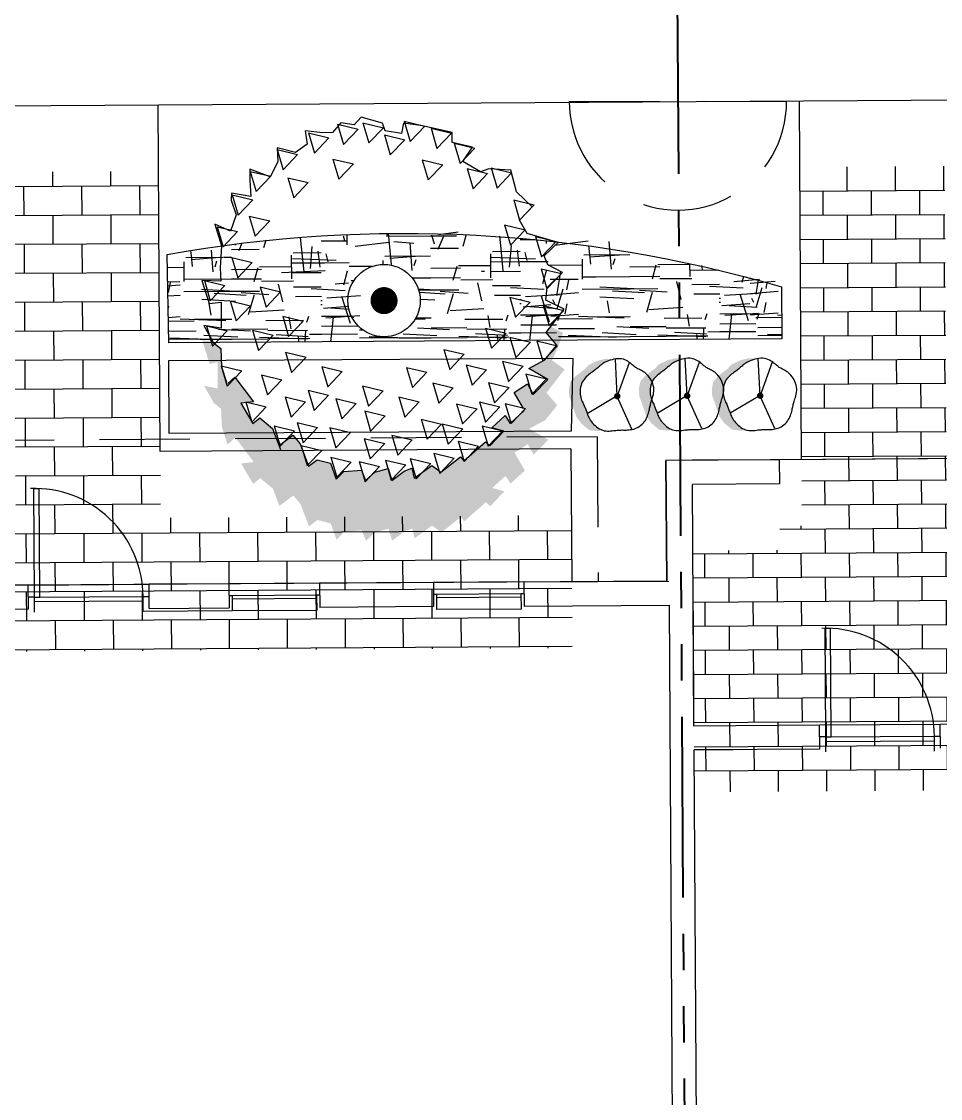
# Model space of a CAD drawing. Header units: feet. Extents: x 919634 to 928945, y 707022 to 708026.
# Drawn here: x 920668.09 to 920693.47, y 707230.58 to 707260.34 of the extents above; entities that cross this region are included whole.
import ezdxf

# ---------------------------------------------------------------- set-up
doc = ezdxf.new("R2010")
doc.units = ezdxf.units.FT
doc.header["$LTSCALE"] = 20
doc.header["$MEASUREMENT"] = 0
for name, pattern in [('HIDDEN2', [0.1875, 0.125, -0.0625]), ('Site Plan$0$HIDDEN2', [0.1875, 0.125, -0.0625]), ('Site Plan$0$PHANTOM2', [1.25, 0.625, -0.125, 0.125, -0.125, 0.125, -0.125])]:
    doc.linetypes.add(name, pattern=pattern)
for name, color, linetype in [('-u-site-utility clear zone', 252, 'HIDDEN2'), ('-u-site-xref', 7, 'Continuous'), ('LP-ANNO-LABL-SHRB', 2, 'Continuous'), ('Site Plan$0$-u-site-bldg_interior', 252, 'Continuous'), ('Site Plan$0$A-SILL', 4, 'Continuous'), ('Site Plan$0$SP-BLDG-ROOF ABOVE', 4, 'Site Plan$0$HIDDEN2'), ('Site Plan$0$SP-LOT PAVERS', 254, 'Continuous'), ('x-Villa5-LP Block$0$L-002', 253, 'Continuous'), ('x-Villa5-LP Block$0$LK-SHRB-013M', 253, 'Continuous'), ('x-Villa5-LP Block$0$LK-SHRB-035M', 253, 'Continuous'), ('x-Villa5-LP Block$0$LK-SHRB-TRNK', 253, 'Continuous'), ('x-Villa5-LP Block$0$LK-TREE-013M', 253, 'Continuous'), ('x-Villa5-LP Block$0$LK-TREE-050M', 253, 'Continuous'), ('x-Villa5-LP Block$0$LK-TREE-TRNK', 253, 'Continuous'), ('x-Villa5-LP Block$0$LP-PATT-GRND', 253, 'Continuous'), ('x-Villa5-LP Block$0$LP-SHAR-BRDR-CONT', 253, 'Continuous'), ('x-Villa5-LP Block$0$LP-SHRB', 253, 'Continuous'), ('x-Villa5-LP Block$0$LP-TREE', 253, 'Continuous')]:
    doc.layers.add(name, color=color, linetype=linetype)
for name, color, linetype, lineweight in [('Site Plan$0$SP-LOT LINES', 252, 'Site Plan$0$PHANTOM2', 40), ('Site Plan$0$SP-SIDEWALK', 2, 'Continuous', 25), ('SP-BUILDING-FOOTPRINT', 1, 'Continuous', 25)]:
    doc.layers.add(name, color=color, linetype=linetype, lineweight=lineweight)
for name, color, linetype, plot in [('x-Villa5-LP Block$0$-u-site-no_plot', 253, 'Continuous', False), ('x-Villa5-LP Block$0$LK-SHRB-SHAD', 253, 'Continuous', False), ('x-Villa5-LP Block$0$LK-TREE-SHAD', 253, 'Continuous', False)]:
    doc.layers.add(name, color=color, linetype=linetype, plot=plot)
doc.layers.get('-u-site-xref').off()

# ---------------------------------------------------------------- blocks, each defined once
blk = doc.blocks.new('Site Plan$0$DR1H902')
for p, q in [((-0.5, 0), (-0.5, 1)), ((-0.5, 1), (-0.45, 1)), ((-0.45, 0), (-0.45, 1)), ((-0.5, 0), (-0.45, 0))]:
    blk.add_line(p, q)
blk.add_arc((-0.5, 0), 1, 0, 91.70698)
blk = doc.blocks.new('Site Plan$0$A$C4e4189c5')
at = {"layer": 'Site Plan$0$-u-site-bldg_interior'}
for p, q in [((-38, 4), (-40, 4)), ((-2, 5.5), (-38, 5.5)), ((-2, 4), (-38, 4)), ((-2, 4), (0, 4))]:
    blk.add_line(p, q, dxfattribs=at)
at = {"layer": 'Site Plan$0$-u-site-bldg_interior', "xscale": 35.99999999999999, "yscale": 35.99999999999999, "zscale": 95.99999999999997, "rotation": 179.9999999999935}
blk.add_blockref('Site Plan$0$DR1H902', (-20, 4), dxfattribs=at)
blk = doc.blocks.new('Site Plan')
at = {"layer": 'Site Plan$0$SP-LOT PAVERS', "extrusion": (-1.01273e-05, 0.001617, 0.999999)}
h = blk.add_hatch(dxfattribs=at)
h.set_pattern_fill('AR-B816', color=256, scale=0.1, angle=-179.6414)
h.set_pattern_definition([(180.3586, (920724.92365, 707259.4605), (0.005008, -0.799984), []), (270.3586, (920724.92365, 707259.4605), (0.804992, -0.794977), [0.8, -0.8])])
h.paths.add_polyline_path([(920667.168, 707243.849), (920671.947, 707243.879), (920683.29, 707243.95), (920683.267, 707247.616), (920671.924, 707247.545), (920671.864, 707257.128), (920667.864, 707257.103), (920667.924, 707247.52), (920667.145, 707247.515)])
h = blk.add_hatch(dxfattribs=at)
h.set_pattern_fill('AR-B816', color=256, scale=0.083333, angle=-179.6414)
h.set_pattern_definition([(180.3586, (920721.5391, 707257.4385), (0.004173, -0.666654), []), (270.3586, (920721.5391, 707257.4385), (0.670827, -0.662481), [0.666667, -0.666667])])
h.paths.add_polyline_path([(920689.635, 707247.322), (920689.02, 707247.318), (920689.024, 707246.651), (920686.621, 707246.636), (920686.662, 707239.97), (920697.495, 707240.038), (920697.477, 707243.038), (920696.81, 707243.033), (920696.787, 707246.7), (920694.381, 707246.685), (920694.377, 707247.352), (920693.635, 707247.347), (920693.575, 707257.263), (920689.575, 707257.238)])
at = {"layer": 'Site Plan$0$-u-site-bldg_interior', "extrusion": (-1.01273e-05, 0.001617, 0.999999)}
for p, q in [((920686.616, 707248.212, 0.045), (920685.89, 707248.208, 0.045)), ((920685.911, 707244.875, 0.05), (920685.89, 707248.208, 0.045)), ((920689.02, 707248.227, 0.045), (920686.616, 707248.212, 0.045)), ((920689.02, 707248.227, 0.045), (920689.025, 707247.561, 0.046)), ((920689.025, 707247.561, 0.046), (920686.621, 707247.546, 0.046)), ((920686.662, 707240.879, 0.057), (920686.621, 707247.546, 0.046)), ((920686.658, 707241.546, 0.056), (920686.637, 707244.879, 0.05)), ((920668.281, 707244.764, 0.05), (920665.304, 707244.746, 0.05)), ((920668.281, 707244.765, 0.05), (920671.614, 707244.786, 0.05)), ((920668.285, 707244.098, 0.051), (920668.281, 707244.764, 0.05)), ((920673.823, 707244.8, 0.05), (920671.614, 707244.786, 0.05)), ((920671.618, 707244.118, 0.051), (920671.614, 707244.785, 0.05)), ((920676.323, 707244.815, 0.05), (920673.823, 707244.8, 0.05)), ((920673.823, 707244.799, 0.05), (920673.828, 707244.132, 0.051)), ((920679.467, 707244.835, 0.05), (920676.323, 707244.815, 0.05)), ((920676.323, 707244.815, 0.05), (920676.328, 707244.148, 0.051)), ((920681.967, 707244.851, 0.05), (920679.467, 707244.835, 0.05)), ((920679.467, 707244.834, 0.05), (920679.471, 707244.168, 0.051)), ((920681.967, 707244.85, 0.05), (920681.971, 707244.183, 0.051)), ((920682.03, 707244.85, 0.05), (920685.973, 707244.875, 0.05)), ((920668.449, 707244.432, 0.051), (920668.283, 707244.431, 0.051)), ((920668.449, 707244.432, 0.051), (920671.449, 707244.451, 0.051)), ((920668.452, 707244.015, 0.051), (920668.449, 707244.432, 0.051)), ((920668.45, 707244.307, 0.051), (920671.45, 707244.326, 0.051)), ((920671.449, 707244.451, 0.051), (920671.616, 707244.452, 0.051)), ((920671.452, 707244.034, 0.051), (920671.449, 707244.451, 0.051)), ((920673.909, 707244.47, 0.051), (920673.825, 707244.47, 0.051)), ((920676.242, 707244.485, 0.051), (920673.909, 707244.47, 0.051)), ((920673.909, 707244.47, 0.051), (920673.911, 707244.049, 0.051)), ((920676.243, 707244.392, 0.051), (920673.909, 707244.378, 0.051)), ((920676.325, 707244.485, 0.051), (920676.242, 707244.485, 0.051)), ((920676.242, 707244.485, 0.051), (920676.245, 707244.064, 0.051)), ((920679.553, 707244.505, 0.051), (920679.469, 707244.505, 0.051)), ((920681.886, 707244.52, 0.051), (920679.553, 707244.505, 0.051)), ((920679.553, 707244.505, 0.051), (920679.555, 707244.085, 0.051)), ((920681.887, 707244.427, 0.051), (920679.553, 707244.413, 0.051)), ((920681.969, 707244.521, 0.051), (920681.886, 707244.52, 0.051)), ((920681.886, 707244.52, 0.051), (920681.889, 707244.099, 0.051)), ((920668.285, 707244.098, 0.051), (920665.309, 707244.079, 0.051)), ((920673.911, 707244.049, 0.051), (920671.452, 707244.034, 0.051)), ((920671.618, 707244.118, 0.051), (920673.828, 707244.132, 0.051)), ((920676.245, 707244.064, 0.051), (920673.911, 707244.049, 0.051)), ((920679.471, 707244.168, 0.051), (920676.328, 707244.148, 0.051)), ((920681.889, 707244.099, 0.051), (920679.555, 707244.085, 0.051)), ((920681.971, 707244.183, 0.051), (920685.975, 707244.208, 0.051)), ((920685.975, 707244.208, 0.051), (920686.215, 707205.792, 0.113)), ((920686.662, 707240.879, 0.057), (920690.133, 707240.901, 0.057)), ((920690.133, 707240.901, 0.057), (920693.467, 707240.922, 0.057)), ((920690.138, 707240.234, 0.058), (920690.133, 707240.901, 0.057)), ((920693.467, 707240.922, 0.057), (920698.379, 707240.953, 0.057)), ((920693.471, 707240.255, 0.058), (920693.467, 707240.922, 0.057)), ((920690.302, 707240.569, 0.057), (920690.136, 707240.568, 0.057)), ((920690.302, 707240.569, 0.057), (920693.302, 707240.587, 0.057)), ((920690.305, 707240.152, 0.058), (920690.302, 707240.569, 0.057)), ((920690.303, 707240.444, 0.057), (920693.303, 707240.462, 0.057)), ((920693.302, 707240.587, 0.057), (920693.469, 707240.588, 0.057)), ((920693.305, 707240.171, 0.058), (920693.302, 707240.587, 0.057)), ((920690.138, 707240.234, 0.058), (920686.666, 707240.213, 0.058)), ((920686.666, 707240.213, 0.058), (920687.75, 707240.219, 0.058)), ((920686.894, 707203.797, 0.117), (920686.666, 707240.213, 0.058))]:
    blk.add_line(p, q, dxfattribs=at)
at = {"layer": 'Site Plan$0$A-SILL', "extrusion": (-1.01273e-05, 0.001617, 0.999999)}
blk.add_line((920694.377, 707248.261, 0.045), (920689.02, 707248.227, 0.045), dxfattribs=at)
at = {"layer": 'Site Plan$0$SP-BLDG-ROOF ABOVE', "extrusion": (-1.01273e-05, 0.001617, 0.999999)}
for q in [(920666.417, 707248.753, 0.044), (920666.417, 707248.753, 0.044), (920684.017, 707244.864, 0.05)]:
    blk.add_line((920683.992, 707248.863, 0.044), q, dxfattribs=at)
at = {"layer": 'Site Plan$0$SP-LOT LINES', "ltscale": 0.4, "extrusion": (-1.01273e-05, 0.001617, 0.999999)}
blk.add_line((920686.077, 707281.126, -0.008), (920686.64, 707191.128, 0.137), dxfattribs=at)
at = {"layer": 'Site Plan$0$SP-SIDEWALK'}
blk.add_line((920602.235, 707257.6), (920957.573, 707259.827), dxfattribs=at)
at = {"layer": 'Site Plan$0$SP-SIDEWALK', "extrusion": (-1.01273e-05, 0.001617, 0.999999)}
for p, q in [((920627.889, 707257.762, 0.029), (920723.22, 707258.358, 0.029)), ((920671.924, 707248.455, 0.044), (920671.864, 707258.038, 0.029)), ((920689.635, 707248.232, 0.045), (920689.575, 707258.13, 0.029)), ((920683.267, 707248.526, 0.044), (920671.924, 707248.455, 0.044)), ((920683.267, 707248.526, 0.044), (920683.29, 707244.859, 0.05))]:
    blk.add_line(p, q, dxfattribs=at)
at = {"layer": 'Site Plan$0$-u-site-bldg_interior', "extrusion": (-1.01273e-05, 0.001617, 0.999999), "xscale": 0.08333333333333341, "yscale": 0.08333333333333341, "zscale": 0.08333333333333341, "rotation": 180.3586381331032}
for p in [(920668.281, 707243.856, 1134.166), (920690.133, 707239.993, 1134.251)]:
    blk.add_blockref('Site Plan$0$A$C4e4189c5', p, dxfattribs=at)
blk = doc.blocks.new('x-Villa5-LP Block$0$TREE-EVGR-001')
at = {"layer": 'x-Villa5-LP Block$0$LK-TREE-SHAD'}
blk.add_hatch(color=256, dxfattribs=at).paths.add_polyline_path([(0.109, -0.4758), (0.1079, -0.5039), (0.1722, -0.4845), (0.1683, -0.4622), (0.2405, -0.4622), (0.2327, -0.5), (0.2814, -0.4728), (0.297, -0.4533), (0.3476, -0.4513), (0.3963, -0.4359), (0.3769, -0.4143), (0.4451, -0.3637), (0.449, -0.3988), (0.5055, -0.3656), (0.4899, -0.3462), (0.5191, -0.3111), (0.5673, -0.2935), (0.5386, -0.2546), (0.562, -0.2351), (0.6244, -0.2118), (0.6068, -0.1884), (0.6166, -0.1514), (0.6614, -0.1358), (0.64, -0.1144), (0.6361, -0.0657), (0.6653, -0.054), (0.6419, -0.0287), (0.6322, 0.0083), (0.6653, 0.0181), (0.64, 0.0531), (0.6322, 0.0745), (0.6594, 0.0804), (0.6244, 0.1291), (0.6341, 0.1427), (0.6438, 0.1544), (0.601, 0.2089), (0.6127, 0.2187), (0.5601, 0.279), (0.5717, 0.2907), (0.5308, 0.3297), (0.5211, 0.2966), (0.4879, 0.3336), (0.5094, 0.3472), (0.4735, 0.3871), (0.4236, 0.3589), (0.4003, 0.3959), (0.4295, 0.4115), (0.3886, 0.4524), (0.3574, 0.3998), (0.334, 0.4446), (0.2931, 0.4777), (0.258, 0.4485), (0.1937, 0.4991), (0.1683, 0.4644), (0.1333, 0.4806), (0.0923, 0.4952), (0.0746, 0.4614), (0.091, 0.4485), (0.1261, 0.4777), (0.167, 0.4446), (0.1904, 0.3998), (0.2216, 0.4524), (0.2625, 0.4115), (0.2333, 0.3959), (0.2566, 0.3589), (0.3065, 0.3871), (0.3424, 0.3472), (0.3209, 0.3336), (0.3541, 0.2966), (0.3638, 0.3297), (0.4047, 0.2907), (0.3931, 0.279), (0.4457, 0.2187), (0.434, 0.2089), (0.4768, 0.1544), (0.4671, 0.1427), (0.4574, 0.1291), (0.4924, 0.0804), (0.4652, 0.0745), (0.473, 0.0531), (0.4983, 0.0181), (0.4652, 0.0083), (0.4749, -0.0287), (0.4983, -0.054), (0.4691, -0.0657), (0.473, -0.1144), (0.4944, -0.1358), (0.4496, -0.1514), (0.4398, -0.1884), (0.4574, -0.2118), (0.395, -0.2351), (0.3716, -0.2546), (0.4003, -0.2935), (0.3521, -0.3111), (0.3229, -0.3462), (0.3385, -0.3656), (0.282, -0.3988), (0.2781, -0.3637), (0.2099, -0.4143), (0.2293, -0.4359), (0.1806, -0.4513), (0.13, -0.4533), (0.1144, -0.4728)])
at = {"layer": 'x-Villa5-LP Block$0$LK-TREE-013M'}
for p, q in [((-0.0858, 0.4354), (-0.0718, 0.4921)), ((-0.0297, 0.4516), (-0.0718, 0.4921)), ((0.0161, 0.4409), (0.0301, 0.4975)), ((0.0721, 0.4571), (0.0301, 0.4975)), ((0.1143, 0.4227), (0.1284, 0.4793)), ((0.1704, 0.4389), (0.1284, 0.4793)), ((-0.1749, 0.4209), (-0.1609, 0.4775)), ((-0.1189, 0.4371), (-0.1609, 0.4775)), ((-0.0858, 0.4354), (-0.0297, 0.4516)), ((0.0161, 0.4409), (0.0721, 0.4571)), ((0.2053, 0.3918), (0.2193, 0.4484)), ((0.2614, 0.408), (0.2193, 0.4484)), ((-0.1749, 0.4209), (-0.1189, 0.4371)), ((0.1143, 0.4227), (0.1704, 0.4389)), ((-0.2768, 0.3609), (-0.2628, 0.4175)), ((-0.2208, 0.3771), (-0.2628, 0.4175)), ((-0.2077, 0.3354), (-0.1937, 0.3921)), ((-0.1516, 0.3516), (-0.1937, 0.3921)), ((-0.0076, 0.3482), (0.0065, 0.4048)), ((0.0485, 0.3643), (0.0065, 0.4048)), ((0.1034, 0.3482), (0.1174, 0.4048)), ((0.1595, 0.3643), (0.1174, 0.4048)), ((0.2053, 0.3918), (0.2614, 0.408)), ((0.2872, 0.3336), (0.3012, 0.3902)), ((0.3432, 0.3498), (0.3012, 0.3902)), ((-0.2768, 0.3609), (-0.2208, 0.3771)), ((-0.0076, 0.3482), (0.0485, 0.3643)), ((0.1034, 0.3482), (0.1595, 0.3643)), ((0.1702, 0.3272), (0.1842, 0.3838)), ((0.2262, 0.3433), (0.1842, 0.3838)), ((-0.366, 0.2991), (-0.352, 0.3557)), ((-0.3099, 0.3152), (-0.352, 0.3557)), ((-0.2077, 0.3354), (-0.1516, 0.3516)), ((0.0779, 0.2809), (0.092, 0.3375)), ((0.134, 0.297), (0.092, 0.3375)), ((0.1702, 0.3272), (0.2262, 0.3433)), ((0.229, 0.2882), (0.243, 0.3448)), ((0.285, 0.3043), (0.243, 0.3448)), ((0.2872, 0.3336), (0.3432, 0.3498)), ((-0.366, 0.2991), (-0.3099, 0.3152)), ((0.229, 0.2882), (0.285, 0.3043)), ((0.2824, 0.2625), (0.2964, 0.3191)), ((0.3384, 0.2786), (0.2964, 0.3191)), ((0.349, 0.27), (0.3631, 0.3266)), ((0.4051, 0.2861), (0.3631, 0.3266)), ((-0.3648, 0.2323), (-0.3507, 0.2889)), ((-0.3087, 0.2485), (-0.3507, 0.2889)), ((0.0779, 0.2809), (0.134, 0.297)), ((0.1798, 0.2263), (0.1939, 0.283)), ((0.2359, 0.2425), (0.1939, 0.283)), ((0.2824, 0.2625), (0.3384, 0.2786)), ((0.349, 0.27), (0.4051, 0.2861)), ((-0.4351, 0.1972), (-0.4211, 0.2539)), ((-0.3791, 0.2134), (-0.4211, 0.2539)), ((-0.3648, 0.2323), (-0.3087, 0.2485)), ((0.1798, 0.2263), (0.2359, 0.2425)), ((0.2872, 0.1991), (0.3012, 0.2557)), ((0.3432, 0.2152), (0.3012, 0.2557)), ((0.3909, 0.2027), (0.4049, 0.2593)), ((0.4469, 0.2189), (0.4049, 0.2593)), ((-0.4351, 0.1972), (-0.3791, 0.2134)), ((0.1362, 0.1645), (0.1502, 0.2211)), ((0.1922, 0.1807), (0.1502, 0.2211)), ((0.2872, 0.1991), (0.3432, 0.2152)), ((0.3428, 0.159), (0.3568, 0.2156)), ((0.3988, 0.1752), (0.3568, 0.2156)), ((0.3909, 0.2027), (0.4469, 0.2189)), ((-0.4769, 0.1331), (-0.4629, 0.1898)), ((-0.4209, 0.1493), (-0.4629, 0.1898)), ((0.1362, 0.1645), (0.1922, 0.1807)), ((0.229, 0.1336), (0.243, 0.1902)), ((0.285, 0.1498), (0.243, 0.1902)), ((0.4236, 0.1354), (0.4377, 0.192)), ((0.4797, 0.1516), (0.4377, 0.192)), ((-0.4769, 0.1331), (-0.4209, 0.1493)), ((-0.3896, 0.1081), (-0.3756, 0.1648)), ((-0.3336, 0.1243), (-0.3756, 0.1648)), ((0.229, 0.1336), (0.285, 0.1498)), ((0.329, 0.1009), (0.3431, 0.1575)), ((0.3428, 0.159), (0.3988, 0.1752)), ((0.3851, 0.117), (0.3431, 0.1575)), ((0.4236, 0.1354), (0.4797, 0.1516)), ((-0.3896, 0.1081), (-0.3336, 0.1243)), ((0.4382, 0.07), (0.4522, 0.1266)), ((0.4942, 0.0861), (0.4522, 0.1266)), ((-0.497, 0.0591), (-0.4829, 0.1157)), ((-0.4409, 0.0752), (-0.4829, 0.1157)), ((0.1853, 0.0609), (0.1993, 0.1175)), ((0.2413, 0.077), (0.1993, 0.1175)), ((0.2672, 0.0391), (0.2812, 0.0957)), ((0.3232, 0.0552), (0.2812, 0.0957)), ((0.329, 0.1009), (0.3851, 0.117)), ((-0.497, 0.0591), (-0.4409, 0.0752)), ((-0.4597, 0.0038), (-0.4457, 0.0604)), ((-0.4036, 0.0199), (-0.4457, 0.0604)), ((0.1853, 0.0609), (0.2413, 0.077)), ((0.3727, 0.0191), (0.3867, 0.0757)), ((0.4287, 0.0352), (0.3867, 0.0757)), ((0.4382, 0.07), (0.4942, 0.0861)), ((0.2672, 0.0391), (0.3232, 0.0552)), ((0.3727, 0.0191), (0.4287, 0.0352)), ((0.4418, 0.0009), (0.4559, 0.0575)), ((0.4979, 0.017), (0.4559, 0.0575)), ((-0.4933, -0.0555), (-0.4793, 0.0011)), ((-0.4373, -0.0393), (-0.4793, 0.0011)), ((-0.4597, 0.0038), (-0.4036, 0.0199)), ((0.3054, -0.0555), (0.3194, 0.0011)), ((0.3614, -0.0393), (0.3194, 0.0011)), ((0.4418, 0.0009), (0.4979, 0.017)), ((0.2362, -0.061), (0.2503, -0.0043)), ((0.2923, -0.0448), (0.2503, -0.0043)), ((0.3818, -0.0573), (0.3958, -0.0007)), ((0.4378, -0.0412), (0.3958, -0.0007)), ((0.4455, -0.0719), (0.4595, -0.0152)), ((0.5015, -0.0557), (0.4595, -0.0152)), ((-0.4933, -0.0555), (-0.4373, -0.0393)), ((0.2362, -0.061), (0.2923, -0.0448)), ((0.3054, -0.0555), (0.3614, -0.0393)), ((0.3818, -0.0573), (0.4378, -0.0412)), ((0.4455, -0.0719), (0.5015, -0.0557)), ((-0.4899, -0.1256), (-0.4759, -0.0689)), ((-0.4338, -0.1094), (-0.4759, -0.0689)), ((-0.3933, -0.1391), (-0.3792, -0.0825)), ((-0.3372, -0.123), (-0.3792, -0.0825)), ((0.2708, -0.1355), (0.2848, -0.0789)), ((0.3269, -0.1193), (0.2848, -0.0789)), ((-0.4899, -0.1256), (-0.4338, -0.1094)), ((0.1817, -0.1737), (0.1957, -0.1171)), ((0.2377, -0.1575), (0.1957, -0.1171)), ((0.2708, -0.1355), (0.3269, -0.1193)), ((0.3509, -0.1519), (0.3649, -0.0953)), ((0.4069, -0.1357), (0.3649, -0.0953)), ((0.4327, -0.1501), (0.4468, -0.0934)), ((0.4888, -0.1339), (0.4468, -0.0934)), ((-0.3933, -0.1391), (-0.3372, -0.123)), ((0.3509, -0.1519), (0.4069, -0.1357)), ((0.4327, -0.1501), (0.4888, -0.1339)), ((-0.466, -0.2064), (-0.452, -0.1498)), ((-0.41, -0.1903), (-0.452, -0.1498)), ((0.1817, -0.1737), (0.2377, -0.1575)), ((0.2471, -0.2119), (0.2612, -0.1553)), ((0.3032, -0.1957), (0.2612, -0.1553)), ((0.4, -0.2319), (0.414, -0.1753)), ((0.456, -0.2157), (0.414, -0.1753)), ((-0.466, -0.2064), (-0.41, -0.1903)), ((-0.3423, -0.2646), (-0.3283, -0.208)), ((-0.2863, -0.2484), (-0.3283, -0.208)), ((0.2471, -0.2119), (0.3032, -0.1957)), ((0.3363, -0.2428), (0.3503, -0.1862)), ((0.3923, -0.2266), (0.3503, -0.1862)), ((-0.4206, -0.2937), (-0.4065, -0.2371)), ((-0.3645, -0.2775), (-0.4065, -0.2371)), ((0.0416, -0.281), (0.0556, -0.2244)), ((0.0976, -0.2648), (0.0556, -0.2244)), ((0.1416, -0.2737), (0.1557, -0.2171)), ((0.1977, -0.2575), (0.1557, -0.2171)), ((0.2653, -0.2755), (0.2794, -0.2189)), ((0.3214, -0.2594), (0.2794, -0.2189)), ((0.3363, -0.2428), (0.3923, -0.2266)), ((0.4, -0.2319), (0.456, -0.2157)), ((-0.3423, -0.2646), (-0.2863, -0.2484)), ((0.0416, -0.281), (0.0976, -0.2648)), ((0.1416, -0.2737), (0.1977, -0.2575)), ((0.2653, -0.2755), (0.3214, -0.2594)), ((0.3454, -0.3064), (0.3594, -0.2498)), ((0.4014, -0.2903), (0.3594, -0.2498)), ((-0.4206, -0.2937), (-0.3645, -0.2775)), ((-0.0403, -0.3428), (-0.0263, -0.2862)), ((0.0157, -0.3266), (-0.0263, -0.2862)), ((0.2035, -0.341), (0.2175, -0.2844)), ((0.2595, -0.3248), (0.2175, -0.2844)), ((0.3454, -0.3064), (0.4014, -0.2903)), ((-0.3605, -0.3683), (-0.3465, -0.3116)), ((-0.3045, -0.3521), (-0.3465, -0.3116)), ((-0.2368, -0.3719), (-0.2228, -0.3153)), ((-0.1808, -0.3557), (-0.2228, -0.3153)), ((-0.0403, -0.3428), (0.0157, -0.3266)), ((0.0798, -0.3646), (0.0938, -0.308)), ((0.1358, -0.3485), (0.0938, -0.308)), ((0.2035, -0.341), (0.2595, -0.3248)), ((0.2781, -0.3846), (0.2921, -0.328)), ((0.3341, -0.3685), (0.2921, -0.328)), ((-0.3605, -0.3683), (-0.3045, -0.3521)), ((-0.2368, -0.3719), (-0.1808, -0.3557)), ((0.0798, -0.3646), (0.1358, -0.3485)), ((-0.2957, -0.4188), (-0.2817, -0.3621)), ((-0.2397, -0.4026), (-0.2817, -0.3621)), ((-0.1222, -0.421), (-0.1082, -0.3644)), ((-0.0661, -0.4048), (-0.1082, -0.3644)), ((-0.0021, -0.4264), (0.0119, -0.3698)), ((0.0539, -0.4103), (0.0119, -0.3698)), ((0.2781, -0.3846), (0.3341, -0.3685)), ((-0.2957, -0.4188), (-0.2397, -0.4026)), ((-0.2077, -0.461), (-0.1937, -0.4044)), ((-0.1516, -0.4448), (-0.1937, -0.4044)), ((-0.1222, -0.421), (-0.0661, -0.4048)), ((-0.0021, -0.4264), (0.0539, -0.4103)), ((0.178, -0.4519), (0.192, -0.3953)), ((0.2341, -0.4357), (0.192, -0.3953)), ((-0.2077, -0.461), (-0.1516, -0.4448)), ((-0.0585, -0.4974), (-0.0445, -0.4407)), ((-0.0025, -0.4812), (-0.0445, -0.4407)), ((0.067, -0.4919), (0.0811, -0.4353)), ((0.1231, -0.4757), (0.0811, -0.4353)), ((0.178, -0.4519), (0.2341, -0.4357)), ((0.067, -0.4919), (0.1231, -0.4757)), ((-0.0585, -0.4974), (-0.0025, -0.4812))]:
    blk.add_line(p, q, dxfattribs=at)
at = {"layer": 'x-Villa5-LP Block$0$LK-TREE-050M'}
for points in [[(0.3015, 0.3842), (0.2566, 0.3589), (0.2333, 0.3959), (0.2625, 0.4115), (0.2216, 0.4524), (0.1904, 0.3998), (0.167, 0.4446), (0.1261, 0.4777), (0.091, 0.4485), (0.0267, 0.4991), (0.0013, 0.4485), (-0.0337, 0.4524), (-0.0747, 0.4952), (-0.0961, 0.4543), (-0.1214, 0.4446), (-0.1585, 0.4835), (-0.1838, 0.3979), (-0.2208, 0.3764), (-0.2578, 0.4115), (-0.2988, 0.3686), (-0.3592, 0.3531), (-0.3631, 0.2927), (-0.3553, 0.2693), (-0.3845, 0.2206), (-0.4235, 0.2479), (-0.4371, 0.1914), (-0.4644, 0.1914), (-0.4839, 0.1096), (-0.4917, 0.057), (-0.4625, 0.0512), (-0.4703, 0.0064), (-0.4917, -0.0014), (-0.5092, -0.0599), (-0.4878, -0.0793), (-0.4936, -0.1163), (-0.4664, -0.1397), (-0.4664, -0.167), (-0.4722, -0.2157), (-0.4352, -0.2098), (-0.4118, -0.2429), (-0.4254, -0.2936), (-0.3865, -0.2916), (-0.3455, -0.3131), (-0.367, -0.3695), (-0.3358, -0.3695), (-0.291, -0.3676), (-0.3007, -0.4202), (-0.2812, -0.4221), (-0.2403, -0.4085), (-0.1955, -0.4241), (-0.215, -0.4669), (-0.1546, -0.4494), (-0.0941, -0.4533), (-0.0571, -0.4513), (-0.0591, -0.5039), (0.0052, -0.4845), (0.0013, -0.4513), (0.0735, -0.4513), (0.0657, -0.5), (0.1144, -0.4728), (0.13, -0.4533), (0.1806, -0.4513), (0.2235, -0.4377)], [(0.3989, -0.2916), (0.3716, -0.2546), (0.395, -0.2351), (0.4574, -0.2118), (0.4398, -0.1884), (0.4496, -0.1514), (0.4944, -0.1358), (0.473, -0.1144), (0.4691, -0.0657), (0.4983, -0.054), (0.4749, -0.0287), (0.4652, 0.0083), (0.4983, 0.0181), (0.473, 0.0531), (0.4652, 0.0745), (0.4924, 0.0804), (0.4574, 0.1291), (0.4671, 0.1427), (0.4768, 0.1544), (0.434, 0.2089), (0.4457, 0.2187), (0.3931, 0.279), (0.4047, 0.2907), (0.3638, 0.3297), (0.3541, 0.2966), (0.3209, 0.3336), (0.3424, 0.3472), (0.3073, 0.3862)], [(0.2274, -0.4338), (0.2099, -0.4143), (0.2781, -0.3637), (0.282, -0.3988), (0.3385, -0.3656), (0.3229, -0.3462), (0.3521, -0.3111), (0.4106, -0.2897)]]:
    blk.add_lwpolyline(points, dxfattribs=at)
at = {"layer": 'x-Villa5-LP Block$0$LK-TREE-TRNK', "const_width": 0.0375}
blk.add_lwpolyline([(-0.007, -0.0174, 1), (0.007, 0.0174, 1)], format="xyb", close=True, dxfattribs=at)
blk = doc.blocks.new('x-Villa5-LP Block$0$SHRUB-LRG-121')
at = {"layer": 'x-Villa5-LP Block$0$LK-SHRB-SHAD'}
blk.add_hatch(color=256, dxfattribs=at).paths.add_polyline_path([(0.207, 0.499), (0.295, 0.508), (0.412, 0.491), (0.524, 0.398), (0.6, 0.292), (0.643, 0.158), (0.699, -0.002), (0.704, -0.11), (0.678, -0.216), (0.611, -0.291), (0.475, -0.393), (0.41, -0.458), (0.291, -0.516), (0.168, -0.546), (0.088, -0.542), (0.064, -0.531), (0.153, -0.508), (0.239, -0.458), (0.315, -0.391), (0.418, -0.317), (0.503, -0.222), (0.539, -0.136), (0.539, -0.008), (0.505, 0.102), (0.464, 0.184), (0.431, 0.277), (0.367, 0.385), (0.289, 0.456), (0.241, 0.484)])
at = {"layer": 'x-Villa5-LP Block$0$LK-SHRB-013M'}
for p, q in [((-0.21, 0.481), (0.003, 0.005)), ((0.024, 0.012), (0.439, 0.254)), ((0.003, 0.005), (-0.183, -0.49))]:
    blk.add_line(p, q, dxfattribs=at)
at = {"layer": 'x-Villa5-LP Block$0$LK-SHRB-035M'}
blk.add_line((0.003, -0.004), (0.025, -0.54), dxfattribs=at)
blk.add_lwpolyline([(0.366, -0.351), (0.382, -0.34), (0.398, -0.328), (0.416, -0.314), (0.433, -0.3), (0.451, -0.284), (0.467, -0.267), (0.483, -0.248), (0.497, -0.228), (0.509, -0.206), (0.519, -0.182), (0.527, -0.157), (0.534, -0.132), (0.538, -0.106), (0.54, -0.081), (0.541, -0.056), (0.539, -0.031), (0.536, -0.008), (0.532, 0.014), (0.526, 0.034), (0.519, 0.054), (0.511, 0.073), (0.504, 0.09), (0.496, 0.107), (0.489, 0.122), (0.483, 0.137), (0.477, 0.151), (0.471, 0.164), (0.466, 0.177), (0.461, 0.19), (0.456, 0.204), (0.451, 0.217), (0.446, 0.232), (0.441, 0.247), (0.435, 0.263), (0.429, 0.28), (0.421, 0.297), (0.413, 0.315), (0.403, 0.333), (0.391, 0.352), (0.378, 0.371), (0.362, 0.39), (0.345, 0.409), (0.326, 0.427), (0.305, 0.444), (0.284, 0.46), (0.262, 0.474), (0.239, 0.486), (0.215, 0.495), (0.192, 0.502), (0.168, 0.506), (0.145, 0.507), (0.122, 0.507), (0.1, 0.506), (0.079, 0.504), (0.059, 0.502), (0.04, 0.499), (0.022, 0.498), (0.006, 0.496), (-0.009, 0.495), (-0.024, 0.494), (-0.039, 0.494), (-0.055, 0.494), (-0.071, 0.493), (-0.088, 0.494), (-0.107, 0.494), (-0.126, 0.494), (-0.147, 0.493), (-0.169, 0.492), (-0.191, 0.489), (-0.214, 0.486), (-0.236, 0.48), (-0.259, 0.473), (-0.281, 0.464), (-0.302, 0.453), (-0.323, 0.44), (-0.342, 0.426), (-0.361, 0.41), (-0.378, 0.392), (-0.393, 0.374), (-0.407, 0.355), (-0.419, 0.335), (-0.429, 0.314), (-0.438, 0.293), (-0.445, 0.272), (-0.452, 0.252), (-0.457, 0.232), (-0.462, 0.213), (-0.466, 0.195), (-0.469, 0.178), (-0.473, 0.163), (-0.477, 0.148), (-0.481, 0.133), (-0.485, 0.118), (-0.489, 0.102), (-0.494, 0.086), (-0.5, 0.068), (-0.506, 0.048), (-0.513, 0.027), (-0.519, 0.004), (-0.525, -0.02), (-0.529, -0.045), (-0.532, -0.07), (-0.533, -0.097), (-0.531, -0.123), (-0.525, -0.15), (-0.517, -0.177), (-0.507, -0.203), (-0.495, -0.228), (-0.481, -0.252), (-0.466, -0.274), (-0.45, -0.295), (-0.434, -0.313), (-0.418, -0.328), (-0.402, -0.341), (-0.386, -0.352), (-0.371, -0.362), (-0.356, -0.37), (-0.342, -0.377), (-0.328, -0.384), (-0.315, -0.39), (-0.303, -0.397), (-0.291, -0.403), (-0.28, -0.411), (-0.268, -0.418), (-0.257, -0.427), (-0.245, -0.436), (-0.233, -0.446), (-0.219, -0.457), (-0.205, -0.469), (-0.19, -0.482), (-0.173, -0.495), (-0.155, -0.507), (-0.136, -0.519), (-0.114, -0.529), (-0.092, -0.537), (-0.067, -0.542), (-0.04, -0.545), (-0.013, -0.545), (0.016, -0.542), (0.045, -0.538), (0.073, -0.532), (0.101, -0.524), (0.127, -0.515), (0.151, -0.506), (0.172, -0.496), (0.191, -0.486), (0.208, -0.475), (0.224, -0.465), (0.237, -0.455), (0.25, -0.444), (0.261, -0.434), (0.272, -0.425), (0.283, -0.416), (0.293, -0.407), (0.304, -0.398), (0.314, -0.389), (0.326, -0.38), (0.338, -0.371), (0.351, -0.361)], close=True, dxfattribs=at)
at = {"layer": 'x-Villa5-LP Block$0$LK-SHRB-TRNK', "const_width": 0.0469}
blk.add_lwpolyline([(-0.023, 0, 1), (0.023, 0, 1)], format="xyb", close=True, dxfattribs=at)
blk = doc.blocks.new('x-Villa5-LP Block', base_point=(60.568, 154.949, 0))
at = {"layer": 'x-Villa5-LP Block$0$LP-PATT-GRND'}
h = blk.add_hatch(dxfattribs=at)
h.set_pattern_fill('LFX-WAVE', color=256, scale=5.5, angle=90, pattern_type=2)
h.set_pattern_definition([(0, (922465.188, 708503.373), (5.5, 5.5), [1.045, -4.455]), (0, (922465.078, 708503.648), (5.5, 5.5), [1.1, -4.4]), (3.1798, (922465.24305, 708503.0979), (93.50000276485, 5.499950732795), [0.991529, -98.1611345]), (0, (922465.023, 708503.868), (5.5, 5.5), [1.155, -4.345]), (0, (922464.913, 708504.143), (5.5, 5.5), [1.265, -4.235]), (0, (922464.858, 708504.363), (5.5, 5.5), [1.375, -4.125]), (0, (922464.858, 708504.638), (5.5, 5.5), [1.375, -4.125]), (0, (922464.913, 708504.858), (5.5, 5.5), [1.32, -4.18]), (357.6141, (922464.96805, 708505.13291), (5.499999702583, 6.74526e-06), [1.321144, -130.793388]), (357.3974, (922465.07805, 708505.40791), (5.50000261092, -1.880106e-06), [1.2112485, -119.913684]), (2.7263, (922465.18805, 708505.62791), (110.000001622354, 5.4999780975), [1.156309, -114.474569]), (353.991, (922465.29805, 708506.0129), (54.99999862998, -5.49999624615), [1.050775, -104.0265765]), (353.6598, (922465.35305, 708506.2879), (5.50000173822, 1.63716e-06), [0.996094, -48.8085235]), (7.125, (922465.35305, 708508.2679), (38.50000208915, 5.4999905504), [0.8868475, -43.4555715]), (356.4237, (922465.40805, 708508.1029), (5.50000221566, 1.58436e-06), [0.881716, -87.2899885]), (180, (922466.343, 708507.773), (-5.5, -5.5), [0.88, -4.62]), (353.6598, (922465.40805, 708506.5629), (5.50000173822, 1.63716e-06), [0.996094, -48.8085235]), (356.6335, (922465.46305, 708506.8379), (5.49999794399, -3.77604e-06), [0.936617, -92.7250115]), (356.4237, (922465.51805, 708507.1129), (5.50000221566, 1.58436e-06), [0.881716, -87.2899885]), (0, (922465.518, 708507.388), (5.5, 5.5), [0.88, -4.62]), (183.3665, (922467.16805, 708503.3179), (-87.99999627083, -5.50006029845), [0.936617, -92.7250115]), (180, (922467.168, 708503.593), (-5.5, -5.5), [0.99, -4.51]), (180, (922467.168, 708503.868), (-5.5, -5.5), [0.99, -4.51]), (180, (922467.168, 708504.088), (-5.5, -5.5), [0.935, -4.565]), (183.3665, (922467.16805, 708504.3079), (-87.99999627083, -5.50006029845), [0.936617, -92.7250115]), (183.3665, (922467.16805, 708504.6379), (-87.99999627083, -5.50006029845), [0.936617, -92.7250115]), (180, (922467.168, 708504.858), (-5.5, -5.5), [0.88, -4.62]), (183.5763, (922467.16805, 708505.1329), (-82.50000359884, -5.49994894532), [0.881716, -87.2899885]), (180, (922467.168, 708505.408), (-5.5, -5.5), [0.825, -4.675]), (180, (922467.168, 708505.628), (-5.5, -5.5), [0.825, -4.675]), (180, (922467.168, 708505.958), (-5.5, -5.5), [0.825, -4.675]), (183.3665, (922467.16805, 708508.2679), (-87.99999627083, -5.50006029845), [0.936617, -92.7250115]), (180, (922467.168, 708508.048), (-5.5, -5.5), [0.77, -4.73]), (0, (922466.343, 708507.718), (5.5, 5.5), [0.825, -4.675]), (180, (922467.168, 708507.443), (-5.5, -5.5), [0.825, -4.675]), (355.9144, (922466.39805, 708507.1679), (5.50000162715, 1.2189e-06), [0.7719635, -76.424216]), (180, (922467.168, 708506.893), (-5.5, -5.5), [0.77, -4.73]), (0, (922466.453, 708506.563), (5.5, 5.5), [0.715, -4.785]), (180, (922467.168, 708506.288), (-5.5, -5.5), [0.77, -4.73]), (354.2894, (922464.69305, 708503.2629), (5.4999991128, 9.8306e-07), [0.5527445, -54.7215735]), (352.875, (922464.69305, 708503.5379), (5.5000008539, 2.93376e-06), [0.4434265, -43.8989925]), (0, (922464.693, 708503.758), (5.5, 5.5), [0.33, -5.17]), (0, (922464.693, 708503.978), (5.5, 5.5), [0.275, -5.225]), (0, (922464.693, 708508.213), (5.5, 5.5), [0.715, -4.785]), (180, (922465.463, 708507.938), (-5.5, -5.5), [0.77, -4.73]), (0, (922464.693, 708507.553), (5.5, 5.5), [0.825, -4.675]), (180, (922465.518, 708507.278), (-5.5, -5.5), [0.825, -4.675]), (0, (922464.693, 708507.003), (5.5, 5.5), [0.77, -4.73]), (184.0856, (922465.46305, 708506.7279), (-71.50000081958, -5.49997872795), [0.7719635, -76.424216]), (0, (922464.693, 708504.253), (5.5, 5.5), [0.22, -5.28]), (180, (922464.858, 708504.528), (-5.5, -5.5), [0.165, -5.335]), (0, (922464.693, 708504.748), (5.5, 5.5), [0.22, -5.28]), (0, (922464.693, 708505.023), (5.5, 5.5), [0.275, -5.225]), (184.7636, (922465.35305, 708506.4529), (-60.50000520476, -5.49995342964), [0.662288, -65.5664845]), (0, (922464.693, 708506.123), (5.5, 5.5), [0.605, -4.895]), (174.2894, (922465.24305, 708505.7929), (-5.4999991128, -9.8306e-07), [0.5527445, -54.7215735]), (0, (922464.693, 708505.518), (5.5, 5.5), [0.44, -5.06]), (180, (922465.078, 708505.243), (-5.5, -5.5), [0.385, -5.115]), (0, (922468.213, 708503.373), (5.5, 5.5), [0.99, -4.51]), (0, (922468.158, 708503.648), (5.5, 5.5), [0.99, -4.51]), (3.3665, (922468.32305, 708503.0979), (87.99999627083, 5.50006029845), [0.936617, -92.7250115]), (0, (922468.048, 708503.868), (5.5, 5.5), [1.1, -4.4]), (0, (922467.993, 708504.143), (5.5, 5.5), [1.21, -4.29]), (0, (922467.938, 708504.363), (5.5, 5.5), [1.265, -4.235]), (0, (922467.883, 708504.638), (5.5, 5.5), [1.375, -4.125]), (0, (922467.938, 708504.858), (5.5, 5.5), [1.32, -4.18]), (357.6141, (922467.99305, 708505.13291), (5.499999702583, 6.74526e-06), [1.321144, -130.793388]), (357.5104, (922468.04805, 708505.40791), (5.499999076286, -5.713687e-06), [1.2661935, -125.353316]), (2.7263, (922468.21305, 708505.62791), (110.000001622354, 5.4999780975), [1.156309, -114.474569]), (353.991, (922468.32305, 708506.0129), (54.99999862998, -5.49999624615), [1.050775, -104.0265765]), (353.991, (922468.32305, 708506.2879), (54.99999862998, -5.49999624615), [1.050775, -104.0265765]), (6.7098, (922468.37805, 708508.2679), (44.00000284278, 5.4999737359), [0.941446, -93.203385]), (356.6335, (922468.43305, 708508.1029), (5.49999794399, -3.77604e-06), [0.936617, -92.7250115]), (180, (922469.368, 708507.773), (-5.5, -5.5), [0.77, -4.73]), (353.991, (922468.37805, 708506.5629), (54.99999862998, -5.49999624615), [1.050775, -104.0265765]), (356.6335, (922468.48805, 708506.8379), (5.49999794399, -3.77604e-06), [0.936617, -92.7250115]), (356.6335, (922468.48805, 708507.1129), (5.49999794399, -3.77604e-06), [0.936617, -92.7250115]), (0, (922468.488, 708507.388), (5.5, 5.5), [0.935, -4.565]), (180, (922468.213, 708503.318), (-5.5, -5.5), [1.045, -4.455]), (183.1798, (922468.15805, 708503.6479), (-93.50000276485, -5.499950732795), [0.991529, -98.1611345]), (180, (922468.048, 708503.868), (-5.5, -5.5), [0.88, -4.62]), (176.1859, (922467.99305, 708504.0329), (-5.49999912986, 2.41573e-06), [0.8268315, -81.8562965]), (184.3987, (922467.88305, 708504.3629), (-65.99999894278, -5.49999095865), [0.717112, -70.9941155]), (180, (922467.883, 708504.638), (-5.5, -5.5), [0.715, -4.785]), (180, (922467.883, 708504.858), (-5.5, -5.5), [0.715, -4.785]), (180, (922467.938, 708505.133), (-5.5, -5.5), [0.77, -4.73]), (180, (922468.048, 708505.408), (-5.5, -5.5), [0.88, -4.62]), (183.3665, (922468.10305, 708505.6829), (-87.99999627083, -5.50006029845), [0.936617, -92.7250115]), (180, (922468.213, 708505.958), (-5.5, -5.5), [1.045, -4.455]), (182.6026, (922468.37805, 708508.32291), (-115.49999625768, -5.50007805598), [1.2112485, -119.913684]), (180, (922468.488, 708508.048), (-5.5, -5.5), [1.32, -4.18]), (0, (922467.168, 708507.718), (5.5, 5.5), [1.32, -4.18]), (177.6141, (922468.48805, 708507.38791), (-5.499999702583, -6.74526e-06), [1.321144, -130.793388]), (0, (922467.168, 708507.113), (5.5, 5.5), [1.265, -4.235]), (177.5104, (922468.43305, 708506.83791), (-5.499999076286, 5.713687e-06), [1.2661935, -125.353316]), (0, (922467.168, 708506.563), (5.5, 5.5), [1.21, -4.29]), (177.2737, (922468.32305, 708506.23291), (-5.499999204285, -2.70514e-07), [1.156309, -114.474569]), (90, (922470.193, 708502.933), (-5.5, 3e-16), [0, -5.5]), (90, (922470.193, 708508.323), (-5.5, 3e-16), [0, -5.5]), (0, (922469.203, 708503.263), (5.5, 5.5), [0.99, -4.51]), (0, (922469.203, 708503.538), (5.5, 5.5), [0.99, -4.51]), (0, (922469.203, 708503.758), (5.5, 5.5), [0.99, -4.51]), (4.0856, (922469.42305, 708506.0679), (71.50000081958, 5.49997872795), [0.7719635, -76.424216]), (356.9872, (922469.14805, 708504.0329), (5.500000985614, -3.3229e-07), [1.0464465, -103.5981925]), (0, (922469.203, 708504.253), (5.5, 5.5), [0.99, -4.51]), (180, (922470.193, 708504.528), (-5.5, -5.5), [0.935, -4.565]), (0, (922469.313, 708505.023), (5.5, 5.5), [0.88, -4.62]), (356.6335, (922469.25805, 708504.8029), (5.49999794399, -3.77604e-06), [0.936617, -92.7250115]), (180, (922470.193, 708505.243), (-5.5, -5.5), [0.88, -4.62]), (356.1859, (922469.36805, 708505.5729), (5.49999912986, -2.41573e-06), [0.8268315, -81.8562965]), (180, (922470.193, 708505.848), (-5.5, -5.5), [0.825, -4.675]), (184.0856, (922470.19305, 708506.3979), (-71.50000081958, -5.49997872795), [0.7719635, -76.424216]), (180, (922470.193, 708506.673), (-5.5, -5.5), [0.715, -4.785]), (4.0856, (922469.42305, 708506.9479), (71.50000081958, 5.49997872795), [0.7719635, -76.424216]), (180, (922470.193, 708507.278), (-5.5, -5.5), [0.77, -4.73]), (355.9144, (922469.42305, 708507.6079), (5.50000162715, 1.2189e-06), [0.7719635, -76.424216]), (183.8141, (922470.19305, 708507.9379), (-76.99999637795, -5.50003368186), [0.8268315, -81.8562965]), (356.4237, (922469.31305, 708508.2679), (5.50000221566, 1.58436e-06), [0.881716, -87.2899885]), (107.1027, (922468.32305, 708502.9879), (-5.49998942995, 16.50000418552), [0.7480825, -74.060008]), (106.6992, (922468.10305, 708503.7029), (-5.49998962745, 16.50000502228), [0.5742165, -56.8474665]), (90, (922467.938, 708504.253), (-5.5, 5.5), [0.275, -5.225]), (104.0362, (922467.938, 708504.5279), (-5.4999893155, 16.500003003), [0.2267705, -22.4503125]), (71.5651, (922467.883, 708504.748), (-6.426e-06, 5.4999988518), [0.1739265, -17.2186025]), (90, (922467.938, 708504.913), (-5.5, 5.5), [0.165, -5.335]), (66.8014, (922467.93805, 708505.0779), (11.00000728896, 27.49999851867), [0.418869, -41.4678825]), (73.3008, (922468.10305, 708505.4629), (10.99996868708, 38.50001030326), [0.5742165, -56.8474665]), (74.0546, (922468.26805, 708506.0129), (5.49999939113, 22.0000006966), [0.4004055, -39.6401995]), (90, (922468.378, 708506.398), (-5.5, 5.5), [0.165, -5.335]), (80.5377, (922468.37805, 708506.5629), (-2.1318e-06, 5.5000004247), [0.6691025, -32.7860885]), (90, (922468.488, 708507.223), (-5.5, 5.5), [0.55, -4.95]), (99.4623, (922468.48805, 708507.7729), (-5.4999897656, 27.5000042553), [0.334554, -33.1206425]), (105.9454, (922468.43305, 708508.1029), (-5.50000353055, 16.49999910197), [0.4004055, -39.6401995]), (97.125, (922469.25805, 708502.9879), (-5.4999905504, 38.50000208915), [0.4434265, -43.8989925]), (95.7106, (922469.20305, 708503.4279), (-5.50000723066, 49.49999682923), [0.5527445, -54.7215735]), (81.2538, (922469.14805, 708503.9779), (5.50002308382, 38.49999634996), [0.7234095, -71.6177935]), (83.6598, (922469.25805, 708504.6929), (-1.63716e-06, 5.50000173822), [0.996094, -48.8085235]), (84.8056, (922469.36805, 708505.6829), (-4.26878e-06, 5.49999899555), [0.607497, -60.1419885]), (71.5651, (922469.423, 708506.288), (-6.426e-06, 5.4999988518), [0.1739265, -17.2186025]), (90, (922469.478, 708506.453), (-5.5, 5.5), [0.33, -5.17]), (95.1944, (922469.47805, 708506.7829), (-5.49997373585, 55.00000368525), [0.607497, -60.1419885]), (95.1944, (922469.42305, 708507.3879), (-5.49997373585, 55.00000368525), [0.607497, -60.1419885]), (102.5288, (922469.36805, 708507.9929), (-5.49999617054, 22.0000026316), [0.5070725, -50.2004195]), (94.0856, (922466.23305, 708502.9879), (-5.49997872795, 71.50000081958), [0.7719635, -76.424216]), (86.6335, (922466.17805, 708503.7579), (3.77604e-06, 5.49999794399), [0.936617, -92.7250115]), (83.2902, (922466.23305, 708504.6929), (5.49996634684, 49.50000548763), [0.941446, -93.203385]), (78.6901, (922466.343, 708505.6279), (-2.0386e-06, 5.5000016033), [0.280445, -27.7641595]), (90, (922466.398, 708505.903), (-5.5, 5.5), [0.385, -5.115]), (78.6901, (922466.398, 708506.2879), (-2.0386e-06, 5.5000016033), [0.280445, -27.7641595]), (98.1301, (922466.45305, 708506.5629), (-5.499996457, 32.99999877054), [0.3889105, -38.5019635]), (95.1944, (922466.39805, 708506.9479), (-5.49997373585, 55.00000368525), [0.607497, -60.1419885]), (95.1944, (922466.34305, 708507.5529), (-5.49997373585, 55.00000368525), [0.607497, -60.1419885]), (99.4623, (922466.28805, 708508.1579), (-5.4999897656, 27.5000042553), [0.334554, -33.1206425]), (109.9831, (922465.29805, 708502.9879), (-16.49999699698, 44.00000362348), [0.6437585, -63.7320915]), (106.6992, (922465.07805, 708503.5929), (-5.49998962745, 16.50000502228), [0.5742165, -56.8474665]), (90, (922464.913, 708504.143), (-5.5, 5.5), [0.275, -5.225]), (116.5651, (922464.913, 708504.418), (-5.5000072017, 5.4999953687), [0.1229855, -12.1753885]), (75.9638, (922464.858, 708504.5279), (-5.5066e-06, 5.5000031673), [0.2267705, -22.4503125]), (75.9638, (922464.913, 708504.7479), (-5.5066e-06, 5.5000031673), [0.2267705, -22.4503125]), (74.0546, (922464.96805, 708504.9679), (5.49999939113, 22.0000006966), [0.4004055, -39.6401995]), (73.3008, (922465.07805, 708505.3529), (10.99996868708, 38.50001030326), [0.5742165, -56.8474665]), (74.0546, (922465.24305, 708505.9029), (5.49999939113, 22.0000006966), [0.4004055, -39.6401995]), (71.5651, (922465.353, 708506.288), (-6.426e-06, 5.4999988518), [0.1739265, -17.2186025]), (79.6952, (922465.40805, 708506.4529), (5.49997181545, 33.00000528466), [0.6149165, -60.876948]), (90, (922465.518, 708507.058), (-5.5, 5.5), [0.66, -4.84]), (104.0362, (922465.518, 708507.7179), (-5.4999893155, 16.500003003), [0.2267705, -22.4503125]), (106.6992, (922465.46305, 708507.9379), (-5.49998962745, 16.50000502228), [0.5742165, -56.8474665])])
edge = h.paths.add_edge_path()
edge.add_line((111.673, 161.53), (111.703, 159.089))
edge.add_arc((105.353, 195.829), 37.284, 253.4638, 279.8064, ccw=False)
edge.add_line((94.741, 160.087), (94.741, 161.53))
edge.add_line((94.741, 161.53), (111.673, 161.53))
edge = h.paths.add_edge_path(flags=16)
edge.add_arc((105.719, 160.401), 1, 0, 360)
at = {"layer": 'x-Villa5-LP Block$0$-u-site-no_plot'}
blk.add_line((155.901, 154.949, 0), (60.568, 154.95, 0), dxfattribs=at)
at = {"layer": 'x-Villa5-LP Block$0$L-002'}
blk.add_lwpolyline([(111.673, 161.53), (111.703, 159.089, -0.11545), (94.741, 160.087), (94.741, 161.53)], format="xyb", close=True, dxfattribs=at)
at = {"layer": 'x-Villa5-LP Block$0$LP-SHAR-BRDR-CONT', "elevation": 0}
blk.add_lwpolyline([(100.507, 162.033), (100.507, 162.033), (100.507, 162.033), (111.685, 162.028), (111.685, 164.03), (100.566, 164.032)], close=True, dxfattribs=at)
at = {"layer": 'x-Villa5-LP Block$0$LP-TREE'}
blk.add_circle((105.719, 160.401, 0), 1, dxfattribs=at)
at = {"layer": 'x-Villa5-LP Block$0$LP-SHRB', "xscale": 1.896938157072053, "yscale": 1.896938157072053, "zscale": 3.319641774876093}
for p in [(95.347, 163.093, 0), (97.363, 163.081, 0), (99.294, 163.081, 0)]:
    blk.add_blockref('x-Villa5-LP Block$0$SHRUB-LRG-121', p, dxfattribs=at)
at = {"layer": 'x-Villa5-LP Block$0$LP-TREE', "xscale": 9.969515389928135, "yscale": 9.969515389928135, "zscale": 9.733612224634927, "rotation": 90}
blk.add_blockref('x-Villa5-LP Block$0$TREE-EVGR-001', (105.719, 160.401, 0), dxfattribs=at)
blk = doc.blocks.new('A$C2b7dc3a7')
at = {"layer": '-u-site-utility clear zone'}
blk.add_lwpolyline([(-3, 0), (3, 0.008)], dxfattribs=at)
blk.add_arc((0, 0), 3, 179.8546, 0.1454, dxfattribs=at)

msp = doc.modelspace()

# ---------------------------------------------------------------- block references
at = {"layer": '-u-site-xref'}
msp.add_blockref('Site Plan', (0, 0), dxfattribs=at)

# ---------------------------------------------------------------- next in the draw order: linework, layer by layer
at = {"layer": 'SP-BUILDING-FOOTPRINT', "elevation": 0.036}
msp.add_lwpolyline([(920723.552, 707205.36), (920723.342, 707238.858), (920722.676, 707238.855), (920722.613, 707248.855), (920716.041, 707248.814), (920716.045, 707248.147), (920704.284, 707248.073), (920704.329, 707240.99), (920697.495, 707240.947), (920697.449, 707248.281), (920685.89, 707248.208), (920685.911, 707244.875), (920665.304, 707244.746), (920665.284, 707248.079), (920653.784, 707248.007), (920653.83, 707240.674), (920646.996, 707240.631), (920646.943, 707249.214), (920641.765, 707249.182)], dxfattribs=at)

# ---------------------------------------------------------------- next in the draw order: block references
at = {"layer": '-u-site-xref', "extrusion": (-9.72021e-05, -3.0257e-07, 1), "rotation": 180.3585587429245}
msp.add_blockref('x-Villa5-LP Block', (920723.216, 707258.358, -89.681), dxfattribs=at)
at = {"layer": 'LP-ANNO-LABL-SHRB'}
msp.add_blockref('A$C2b7dc3a7', (920686.221, 707258.123, 0.029), dxfattribs=at)

doc.saveas('drawing.dxf')
